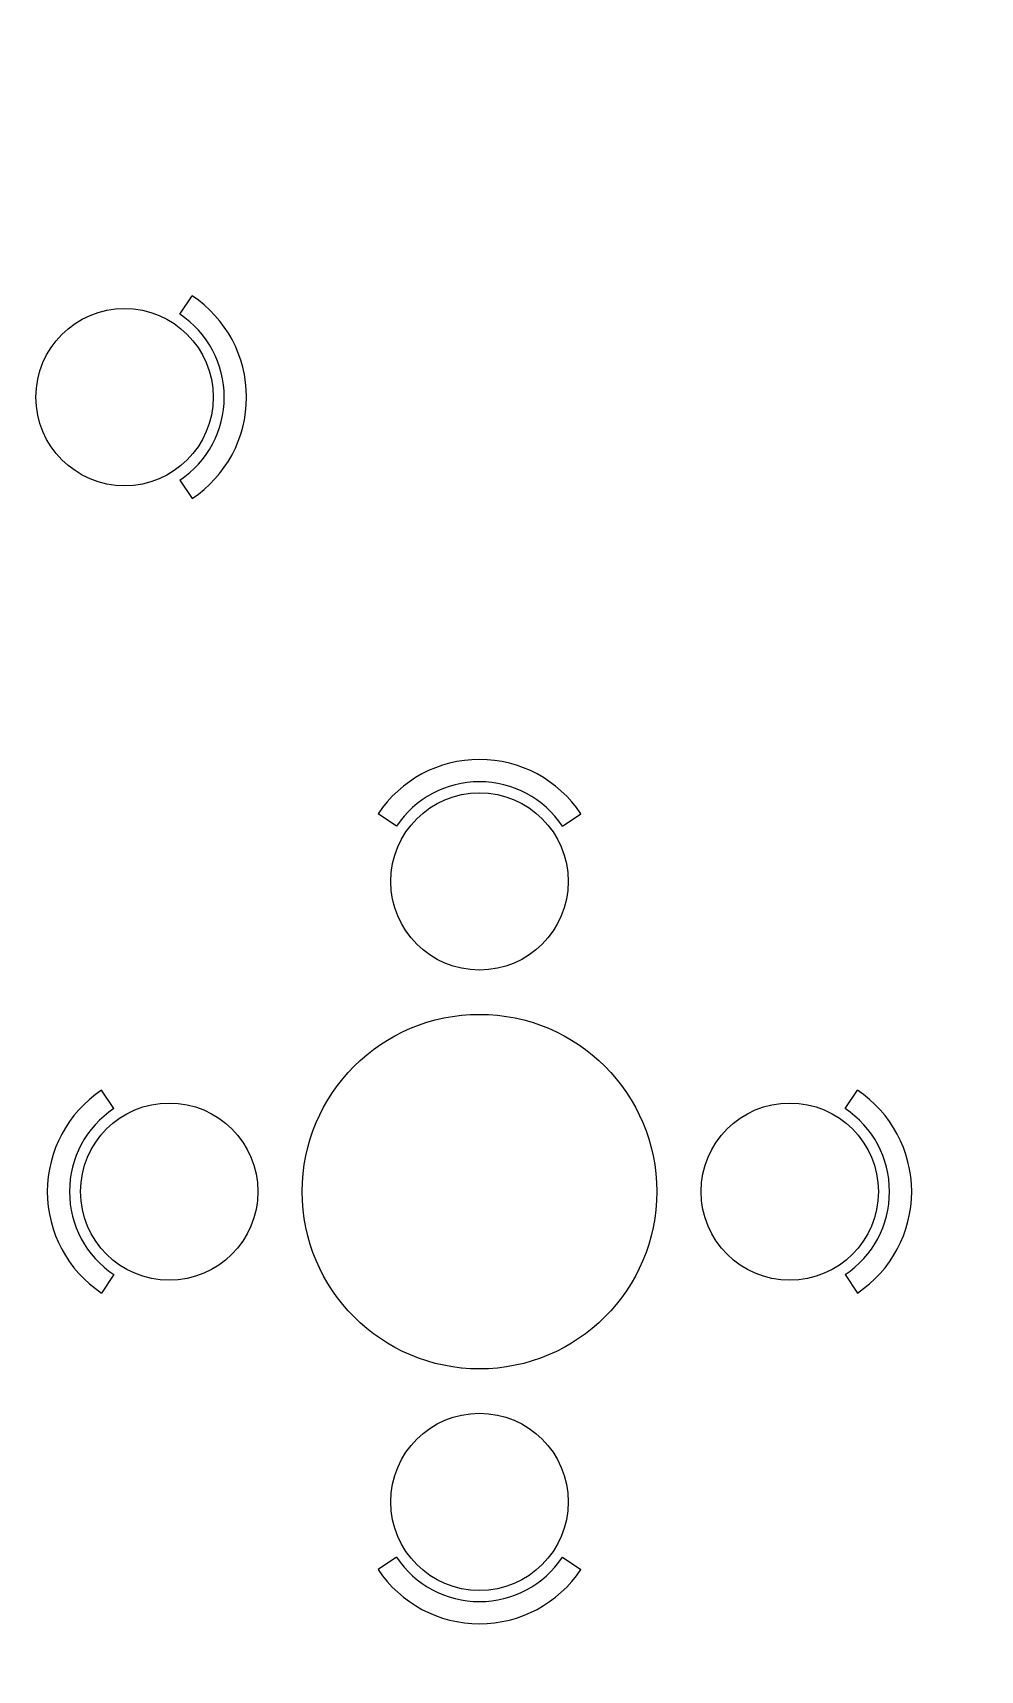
# Model space of a CAD drawing. Header units: millimetres. Extents: x 209.8 to 281.8, y 45 to 110.
# Drawn here: x 246.08 to 248.218, y 88.872 to 92.566 of the extents above; entities that cross this region are included whole.
import ezdxf

# ---------------------------------------------------------------- set-up
doc = ezdxf.new("R2010")
doc.units = ezdxf.units.MM
doc.header["$LTSCALE"] = 0.65
doc.linetypes.add('DASHED', pattern=[0.75, 0.5, -0.25])
for name, color, linetype in [('cajones', 235, 'Continuous'), ('mobiliario', 30, 'Continuous'), ('murodelgado', 1, 'Continuous'), ('murosgrueso', 5, 'Continuous')]:
    doc.layers.add(name, color=color, linetype=linetype)

msp = doc.modelspace()

# ---------------------------------------------------------------- linework, layer by layer
at = {"layer": 'cajones'}
for centre, radius, start, end in [((237.9306, 80.986), 18.733, 37.99569, 77.98571), ((237.0009, 79.5752), 19.2823, 37.92097, 75.49622)]:
    msp.add_arc(centre, radius, start, end, dxfattribs=at)
at = {"layer": 'mobiliario'}
for p, q in [((246.4121, 91.9314), (246.4398, 91.973)), ((246.4121, 91.5569), (246.4398, 91.5153)), ((246.9008, 90.7763), (246.8592, 90.804)), ((247.2753, 90.7763), (247.3169, 90.804)), ((246.2632, 90.1388), (246.2355, 90.1804)), ((247.9128, 90.1388), (247.9405, 90.1804)), ((246.2632, 89.7643), (246.2355, 89.7227)), ((247.9128, 89.7643), (247.9405, 89.7227)), ((246.9008, 89.1267), (246.8592, 89.099)), ((247.2753, 89.1267), (247.3169, 89.099))]:
    msp.add_line(p, q, dxfattribs=at)
for centre, radius in [((246.2873, 91.7441), 0.2), ((247.088, 90.6515), 0.2), ((247.088, 89.9515), 0.4), ((246.388, 89.9515), 0.2), ((247.788, 89.9515), 0.2), ((247.088, 89.2515), 0.2)]:
    msp.add_circle(centre, radius, dxfattribs=at)
for centre, radius, start, end in [((246.2873, 91.7441), 0.275, 303.6807, 56.3193), ((246.2873, 91.7441), 0.225, 303.6807, 56.3193), ((247.088, 90.6515), 0.275, 33.6807, 146.3193), ((247.088, 90.6515), 0.225, 33.6807, 146.3193), ((246.388, 89.9515), 0.275, 123.6807, 236.3193), ((247.788, 89.9515), 0.275, 303.6807, 56.3193), ((246.388, 89.9515), 0.225, 123.6807, 236.3193), ((247.788, 89.9515), 0.225, 303.6807, 56.3193), ((247.088, 89.2515), 0.225, 213.6807, 326.3193), ((247.088, 89.2515), 0.275, 213.6807, 326.3193)]:
    msp.add_arc(centre, radius, start, end, dxfattribs=at)
at = {"layer": 'murodelgado'}
for radius, start, end in [(10, 323.63911, 76.14658), (9.85, 323.68642, 76.82909)]:
    msp.add_arc((241.755, 86.8853), radius, start, end, dxfattribs=at)
at = {"layer": 'murosgrueso', "linetype": 'DASHED', "ltscale": 1.5}
msp.add_arc((241.755, 86.8853), 10.35, 323.63911, 69.67873, dxfattribs=at)

doc.saveas('drawing.dxf')
